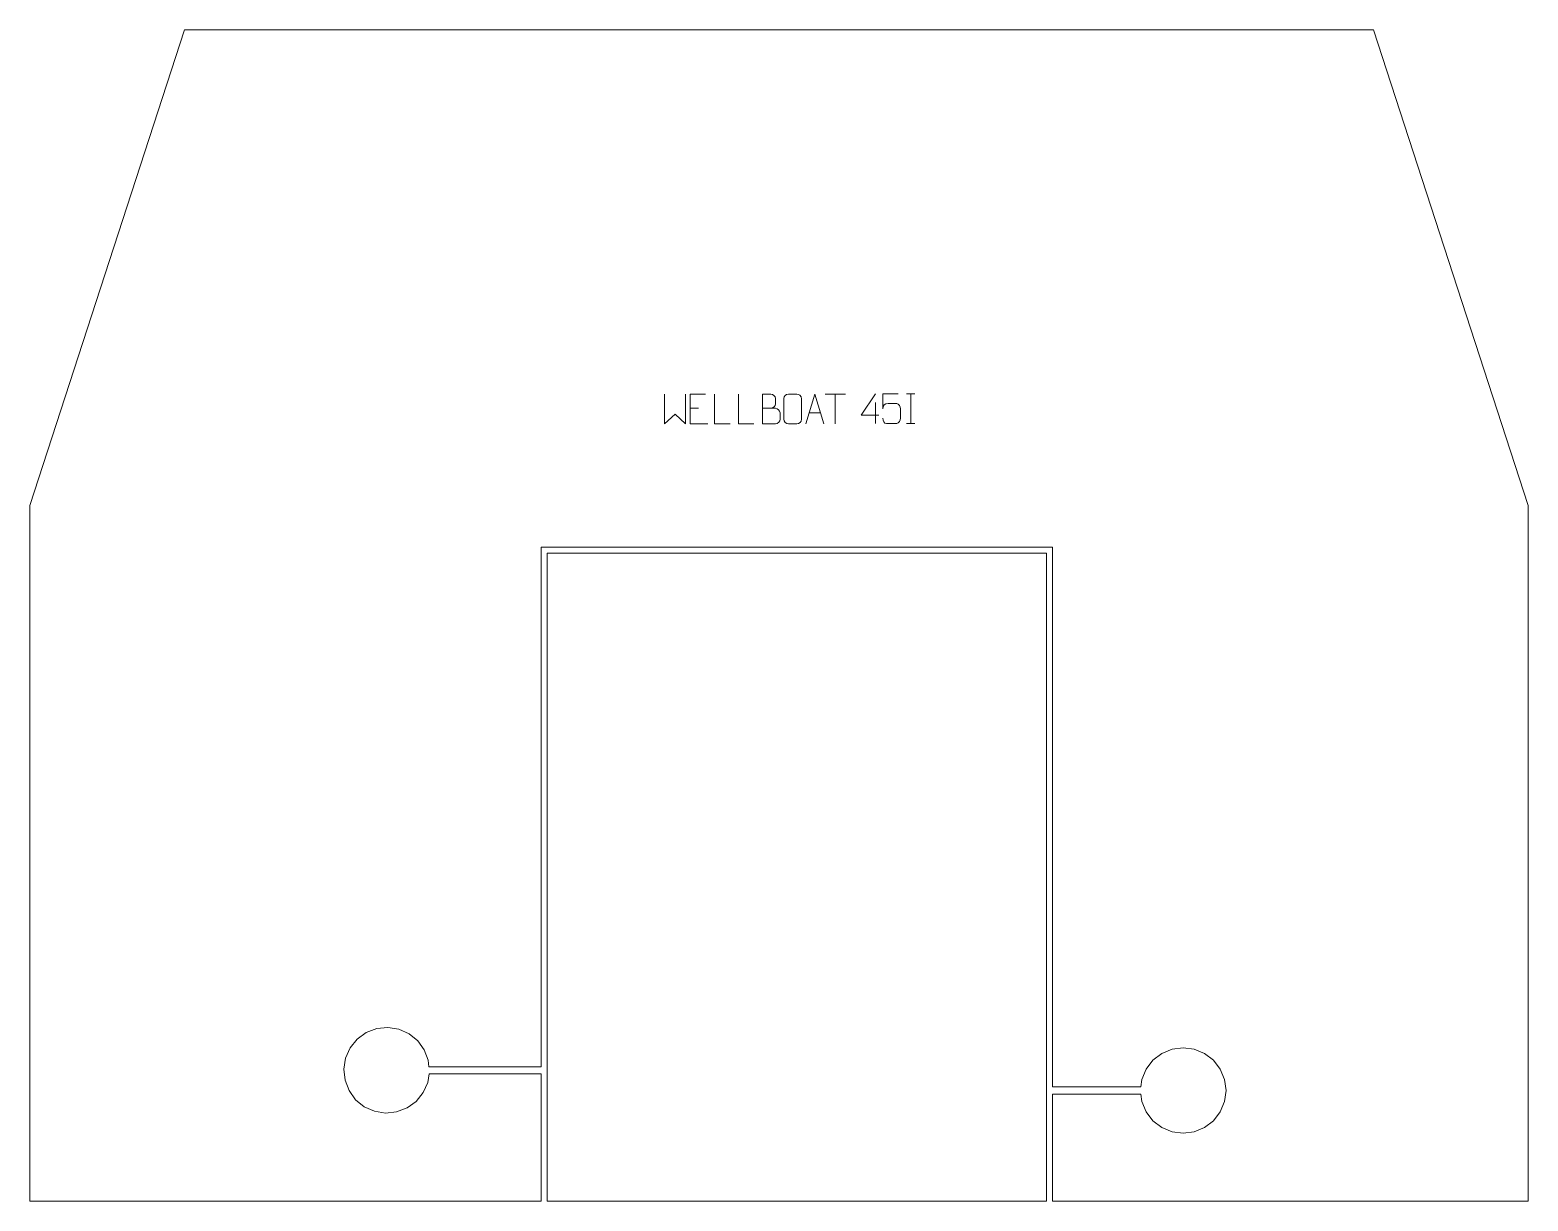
# Model space of a CAD drawing. Header units: millimetres. Extents: x -642 to 618, y 458 to 1443.
import ezdxf

# ---------------------------------------------------------------- set-up
doc = ezdxf.new("R2010")
doc.units = ezdxf.units.MM
doc.header["$MEASUREMENT"] = 0
doc.layers.add('layer 1', color=7, linetype='Continuous')

msp = doc.modelspace()

# ---------------------------------------------------------------- linework, layer by layer
at = {"layer": 'layer 1', "color": 242, "lineweight": 9}
for points, knots in [([(-212.1473, 458.2197), (-212.1473, 458.2197), (-642.1471, 458.2197), (-642.1471, 458.2197), (-642.1471, 458.2197), (-642.1471, 458.2197), (-642.1471, 1043.2188), (-642.1471, 1043.2188), (-642.1471, 1043.2188), (-642.1471, 1043.2188), (-512.1456, 1443.2184), (-512.1456, 1443.2184), (-512.1456, 1443.2184), (-512.1456, 1443.2184), (487.8534, 1443.2184), (487.8534, 1443.2184), (487.8534, 1443.2184), (487.8534, 1443.2184), (617.8534, 1043.2188), (617.8534, 1043.2188), (617.8534, 1043.2188), (617.8534, 1043.2188), (617.8534, 458.2197), (617.8534, 458.2197), (617.8534, 458.2197), (617.8534, 458.2197), (217.8538, 458.2197), (217.8538, 458.2197), (217.8538, 458.2197), (217.8538, 458.2197), (217.8538, 548.2183), (217.8538, 548.2183), (217.8538, 548.2183), (217.8538, 548.2183), (292.2485, 548.2183), (292.2485, 548.2183), (292.2485, 548.2183), (292.2485, 548.2183), (293.0802, 541.9018), (293.0802, 541.9018), (293.0802, 541.9018), (293.0802, 541.9018), (296.6756, 533.2185), (296.6756, 533.2185), (296.6756, 533.2185), (296.6756, 533.2185), (302.3967, 525.7628), (302.3967, 525.7628), (302.3967, 525.7628), (302.3967, 525.7628), (309.8533, 520.0421), (309.8533, 520.0421), (309.8533, 520.0421), (309.8533, 520.0421), (318.5352, 516.4448), (318.5352, 516.4448), (318.5352, 516.4448), (318.5352, 516.4448), (327.8531, 515.2187), (327.8531, 515.2187), (327.8531, 515.2187), (327.8531, 515.2187), (337.1711, 516.4448), (337.1711, 516.4448), (337.1711, 516.4448), (337.1711, 516.4448), (345.853, 520.0421), (345.853, 520.0421), (345.853, 520.0421), (345.853, 520.0421), (353.3082, 525.7628), (353.3082, 525.7628), (353.3082, 525.7628), (353.3082, 525.7628), (359.0307, 533.2185), (359.0307, 533.2185), (359.0307, 533.2185), (359.0307, 533.2185), (362.6261, 541.9018), (362.6261, 541.9018), (362.6261, 541.9018), (362.6261, 541.9018), (363.8528, 551.2197), (363.8528, 551.2197), (363.8528, 551.2197), (363.8528, 551.2197), (362.6261, 560.5357), (362.6261, 560.5357), (362.6261, 560.5357), (362.6261, 560.5357), (359.0307, 569.2195), (359.0307, 569.2195), (359.0307, 569.2195), (359.0307, 569.2195), (353.3082, 576.6747), (353.3082, 576.6747), (353.3082, 576.6747), (353.3082, 576.6747), (345.853, 582.3958), (345.853, 582.3958), (345.853, 582.3958), (345.853, 582.3958), (337.1711, 585.9926), (337.1711, 585.9926), (337.1711, 585.9926), (337.1711, 585.9926), (327.8531, 587.2193), (327.8531, 587.2193), (327.8531, 587.2193), (327.8531, 587.2193), (318.5352, 585.9926), (318.5352, 585.9926), (318.5352, 585.9926), (318.5352, 585.9926), (309.8533, 582.3958), (309.8533, 582.3958), (309.8533, 582.3958), (309.8533, 582.3958), (302.3967, 576.6747), (302.3967, 576.6747), (302.3967, 576.6747), (302.3967, 576.6747), (296.6756, 569.2195), (296.6756, 569.2195), (296.6756, 569.2195), (296.6756, 569.2195), (293.0802, 560.5357), (293.0802, 560.5357), (293.0802, 560.5357), (293.0802, 560.5357), (292.2485, 554.2192), (292.2485, 554.2192), (292.2485, 554.2192), (292.2485, 554.2192), (217.8538, 554.2192), (217.8538, 554.2192), (217.8538, 554.2192), (217.8538, 554.2192), (217.8538, 1008.2182), (217.8538, 1008.2182), (217.8538, 1008.2182), (217.8538, 1008.2182), (-212.1473, 1008.2182), (-212.1473, 1008.2182), (-212.1473, 1008.2182), (-212.1473, 1008.2182), (-212.1473, 571.2051), (-212.1473, 571.2051), (-212.1473, 571.2051), (-212.1473, 571.2051), (-306.5734, 571.2051), (-306.5734, 571.2051), (-306.5734, 571.2051), (-306.5734, 571.2051), (-307.1334, 576.5886), (-307.1334, 576.5886), (-307.1334, 576.5886), (-307.1334, 576.5886), (-310.4926, 585.3666), (-310.4926, 585.3666), (-310.4926, 585.3666), (-310.4926, 585.3666), (-316.009, 592.9739), (-316.009, 592.9739), (-316.009, 592.9739), (-316.009, 592.9739), (-323.3078, 598.8954), (-323.3078, 598.8954), (-323.3078, 598.8954), (-323.3078, 598.8954), (-331.8883, 602.727), (-331.8883, 602.727), (-331.8883, 602.727), (-331.8883, 602.727), (-341.1689, 604.2048), (-341.1689, 604.2048), (-341.1689, 604.2048), (-341.1689, 604.2048), (-350.5175, 603.2316), (-350.5175, 603.2316), (-350.5175, 603.2316), (-350.5175, 603.2316), (-359.2936, 599.8725), (-359.2936, 599.8725), (-359.2936, 599.8725), (-359.2936, 599.8725), (-366.9023, 594.3555), (-366.9023, 594.3555), (-366.9023, 594.3555), (-366.9023, 594.3555), (-372.8243, 587.0572), (-372.8243, 587.0572), (-372.8243, 587.0572), (-372.8243, 587.0572), (-376.654, 578.4767), (-376.654, 578.4767), (-376.654, 578.4767), (-376.654, 578.4767), (-378.1336, 569.1956), (-378.1336, 569.1956), (-378.1336, 569.1956), (-378.1336, 569.1956), (-377.1599, 559.8475), (-377.1599, 559.8475), (-377.1599, 559.8475), (-377.1599, 559.8475), (-373.8008, 551.0715), (-373.8008, 551.0715), (-373.8008, 551.0715), (-373.8008, 551.0715), (-368.2844, 543.4623), (-368.2844, 543.4623), (-368.2844, 543.4623), (-368.2844, 543.4623), (-360.9856, 537.5422), (-360.9856, 537.5422), (-360.9856, 537.5422), (-360.9856, 537.5422), (-352.4036, 533.711), (-352.4036, 533.711), (-352.4036, 533.711), (-352.4036, 533.711), (-343.1225, 532.2314), (-343.1225, 532.2314), (-343.1225, 532.2314), (-343.1225, 532.2314), (-333.7759, 533.2046), (-333.7759, 533.2046), (-333.7759, 533.2046), (-333.7759, 533.2046), (-324.9998, 536.5656), (-324.9998, 536.5656), (-324.9998, 536.5656), (-324.9998, 536.5656), (-317.3911, 542.0825), (-317.3911, 542.0825), (-317.3911, 542.0825), (-317.3911, 542.0825), (-311.4691, 549.379), (-311.4691, 549.379), (-311.4691, 549.379), (-311.4691, 549.379), (-307.6394, 557.9614), (-307.6394, 557.9614), (-307.6394, 557.9614), (-307.6394, 557.9614), (-306.484, 565.2057), (-306.484, 565.2057), (-306.484, 565.2057), (-306.484, 565.2057), (-212.1473, 565.2057), (-212.1473, 565.2057), (-212.1473, 565.2057), (-212.1473, 565.2057), (-212.1473, 458.2197), (-212.1473, 458.2197)], [0, 0, 0, 0, 0.015384615, 0.015384615, 0.015384615, 0.015384615, 0.030769231, 0.030769231, 0.030769231, 0.030769231, 0.046153846, 0.046153846, 0.046153846, 0.046153846, 0.061538462, 0.061538462, 0.061538462, 0.061538462, 0.076923077, 0.076923077, 0.076923077, 0.076923077, 0.092307692, 0.092307692, 0.092307692, 0.092307692, 0.107692308, 0.107692308, 0.107692308, 0.107692308, 0.123076923, 0.123076923, 0.123076923, 0.123076923, 0.138461538, 0.138461538, 0.138461538, 0.138461538, 0.153846154, 0.153846154, 0.153846154, 0.153846154, 0.169230769, 0.169230769, 0.169230769, 0.169230769, 0.184615385, 0.184615385, 0.184615385, 0.184615385, 0.2, 0.2, 0.2, 0.2, 0.215384615, 0.215384615, 0.215384615, 0.215384615, 0.230769231, 0.230769231, 0.230769231, 0.230769231, 0.246153846, 0.246153846, 0.246153846, 0.246153846, 0.261538462, 0.261538462, 0.261538462, 0.261538462, 0.276923077, 0.276923077, 0.276923077, 0.276923077, 0.292307692, 0.292307692, 0.292307692, 0.292307692, 0.307692308, 0.307692308, 0.307692308, 0.307692308, 0.323076923, 0.323076923, 0.323076923, 0.323076923, 0.338461538, 0.338461538, 0.338461538, 0.338461538, 0.353846154, 0.353846154, 0.353846154, 0.353846154, 0.369230769, 0.369230769, 0.369230769, 0.369230769, 0.384615385, 0.384615385, 0.384615385, 0.384615385, 0.4, 0.4, 0.4, 0.4, 0.415384615, 0.415384615, 0.415384615, 0.415384615, 0.430769231, 0.430769231, 0.430769231, 0.430769231, 0.446153846, 0.446153846, 0.446153846, 0.446153846, 0.461538462, 0.461538462, 0.461538462, 0.461538462, 0.476923077, 0.476923077, 0.476923077, 0.476923077, 0.492307692, 0.492307692, 0.492307692, 0.492307692, 0.507692308, 0.507692308, 0.507692308, 0.507692308, 0.523076923, 0.523076923, 0.523076923, 0.523076923, 0.538461538, 0.538461538, 0.538461538, 0.538461538, 0.553846154, 0.553846154, 0.553846154, 0.553846154, 0.569230769, 0.569230769, 0.569230769, 0.569230769, 0.584615385, 0.584615385, 0.584615385, 0.584615385, 0.6, 0.6, 0.6, 0.6, 0.615384615, 0.615384615, 0.615384615, 0.615384615, 0.630769231, 0.630769231, 0.630769231, 0.630769231, 0.646153846, 0.646153846, 0.646153846, 0.646153846, 0.661538462, 0.661538462, 0.661538462, 0.661538462, 0.676923077, 0.676923077, 0.676923077, 0.676923077, 0.692307692, 0.692307692, 0.692307692, 0.692307692, 0.707692308, 0.707692308, 0.707692308, 0.707692308, 0.723076923, 0.723076923, 0.723076923, 0.723076923, 0.738461538, 0.738461538, 0.738461538, 0.738461538, 0.753846154, 0.753846154, 0.753846154, 0.753846154, 0.769230769, 0.769230769, 0.769230769, 0.769230769, 0.784615385, 0.784615385, 0.784615385, 0.784615385, 0.8, 0.8, 0.8, 0.8, 0.815384615, 0.815384615, 0.815384615, 0.815384615, 0.830769231, 0.830769231, 0.830769231, 0.830769231, 0.846153846, 0.846153846, 0.846153846, 0.846153846, 0.861538462, 0.861538462, 0.861538462, 0.861538462, 0.876923077, 0.876923077, 0.876923077, 0.876923077, 0.892307692, 0.892307692, 0.892307692, 0.892307692, 0.907692308, 0.907692308, 0.907692308, 0.907692308, 0.923076923, 0.923076923, 0.923076923, 0.923076923, 0.938461538, 0.938461538, 0.938461538, 0.938461538, 0.953846154, 0.953846154, 0.953846154, 0.953846154, 0.969230769, 0.969230769, 0.969230769, 0.969230769, 1, 1, 1, 1]), ([(-207.1469, 458.2197), (-207.1469, 458.2197), (-207.1469, 1003.2192), (-207.1469, 1003.2192), (-207.1469, 1003.2192), (-207.1469, 1003.2192), (212.8534, 1003.2192), (212.8534, 1003.2192), (212.8534, 1003.2192), (212.8534, 1003.2192), (212.8534, 458.2197), (212.8534, 458.2197), (212.8534, 458.2197), (212.8534, 458.2197), (-207.1469, 458.2197), (-207.1469, 458.2197)], [0, 0, 0, 0, 0.2, 0.2, 0.2, 0.2, 0.4, 0.4, 0.4, 0.4, 0.6, 0.6, 0.6, 0.6, 1, 1, 1, 1])]:
    msp.add_open_spline(points, degree=3, knots=knots, dxfattribs=at)
at = {"layer": 'layer 1', "color": 250, "lineweight": 9}
for points, knots in [([(-108.3725, 1136.9652), (-108.3725, 1136.9652), (-108.3725, 1112.0072), (-108.3725, 1112.0072), (-108.3725, 1112.0072), (-108.3725, 1112.0072), (-99.5298, 1120.0719), (-99.5298, 1120.0719), (-99.5298, 1120.0719), (-99.5298, 1120.0719), (-90.6874, 1112.0078), (-90.6874, 1112.0078), (-90.6874, 1112.0078), (-90.6874, 1112.0078), (-90.6874, 1136.9652), (-90.6874, 1136.9652)], [0, 0, 0, 0, 0.2, 0.2, 0.2, 0.2, 0.4, 0.4, 0.4, 0.4, 0.6, 0.6, 0.6, 0.6, 1, 1, 1, 1]), ([(-74.089, 1136.963), (-74.089, 1136.963), (-86.9629, 1136.963), (-86.9629, 1136.963), (-86.9629, 1136.963), (-86.9629, 1136.963), (-86.9629, 1112.0094), (-86.9629, 1112.0094), (-86.9629, 1112.0094), (-86.9629, 1112.0094), (-72.0971, 1112.0094), (-72.0971, 1112.0094)], [0, 0, 0, 0, 0.25, 0.25, 0.25, 0.25, 0.5, 0.5, 0.5, 0.5, 1, 1, 1, 1]), ([(-53.3482, 1112.0019), (-53.3482, 1112.0019), (-66.2973, 1112.0019), (-66.2973, 1112.0019), (-66.2973, 1112.0019), (-66.2973, 1112.0019), (-66.2973, 1136.9555), (-66.2973, 1136.9555)], [0, 0, 0, 0, 0.333333333, 0.333333333, 0.333333333, 0.333333333, 1, 1, 1, 1]), ([(-33.3482, 1112.0019), (-33.3482, 1112.0019), (-46.2973, 1112.0019), (-46.2973, 1112.0019), (-46.2973, 1112.0019), (-46.2973, 1112.0019), (-46.2973, 1136.9555), (-46.2973, 1136.9555)], [0, 0, 0, 0, 0.333333333, 0.333333333, 0.333333333, 0.333333333, 1, 1, 1, 1]), ([(-26.0574, 1124.9741), (-22.4188, 1124.9745), (-18.8317, 1124.9745), (-15.1923, 1124.9741), (-15.1923, 1124.9741), (-13.2169, 1124.9568), (-11.2933, 1123.2207), (-11.2933, 1121.1711), (-11.2933, 1121.1711), (-11.2937, 1120.0425), (-11.2937, 1116.9931), (-11.2933, 1115.8642), (-11.2933, 1115.8642), (-11.2757, 1114.0063), (-12.8178, 1111.9924), (-15.1393, 1112.0093), (-15.1393, 1112.0093), (-18.7791, 1112.0097), (-22.4185, 1112.0097), (-26.0574, 1112.0093), (-26.0574, 1112.0093), (-26.0574, 1120.3276), (-26.0574, 1128.6454), (-26.0574, 1136.9629), (-26.0574, 1136.9629), (-23.6837, 1136.9629), (-21.3096, 1136.9629), (-18.9354, 1136.9629), (-18.9354, 1136.9629), (-17.2546, 1136.9805), (-15.1578, 1135.07), (-15.1401, 1133.1076), (-15.1401, 1133.1076), (-15.1405, 1131.0415), (-15.1405, 1130.8955), (-15.1401, 1128.829), (-15.1401, 1128.829), (-15.1228, 1126.7629), (-16.9773, 1124.9568), (-18.9873, 1124.9741)], [0, 0, 0, 0, 0.090909091, 0.090909091, 0.090909091, 0.090909091, 0.181818182, 0.181818182, 0.181818182, 0.181818182, 0.272727273, 0.272727273, 0.272727273, 0.272727273, 0.363636364, 0.363636364, 0.363636364, 0.363636364, 0.454545455, 0.454545455, 0.454545455, 0.454545455, 0.545454545, 0.545454545, 0.545454545, 0.545454545, 0.636363636, 0.636363636, 0.636363636, 0.636363636, 0.727272727, 0.727272727, 0.727272727, 0.727272727, 0.818181818, 0.818181818, 0.818181818, 0.818181818, 1, 1, 1, 1]), ([(-4.1964, 1136.955), (-1.8707, 1136.955), (0.4554, 1136.955), (2.7815, 1136.955), (2.7815, 1136.955), (4.7281, 1136.9906), (6.7195, 1135.499), (6.7462, 1133.0614), (6.7462, 1133.0614), (6.7458, 1127.3145), (6.7458, 1121.5672), (6.7462, 1115.8195), (6.7462, 1115.8195), (6.6064, 1113.4961), (4.9292, 1112.0165), (2.7815, 1112.0057), (2.7815, 1112.0057), (0.4496, 1112.0061), (-1.8823, 1112.0061), (-4.2138, 1112.0057), (-4.2138, 1112.0057), (-6.1388, 1111.9003), (-8.1109, 1113.7848), (-8.0997, 1115.8021), (-8.0997, 1115.8021), (-8.0994, 1121.5722), (-8.0994, 1127.3419), (-8.0997, 1133.1112), (-8.0997, 1133.1112), (-8.0955, 1135.2493), (-6.3488, 1136.9685), (-4.1964, 1136.955)], [0, 0, 0, 0, 0.111111111, 0.111111111, 0.111111111, 0.111111111, 0.222222222, 0.222222222, 0.222222222, 0.222222222, 0.333333333, 0.333333333, 0.333333333, 0.333333333, 0.444444444, 0.444444444, 0.444444444, 0.444444444, 0.555555556, 0.555555556, 0.555555556, 0.555555556, 0.666666667, 0.666666667, 0.666666667, 0.666666667, 0.777777778, 0.777777778, 0.777777778, 0.777777778, 1, 1, 1, 1]), ([(10.5222, 1112.0093), (10.5222, 1112.0093), (17.8932, 1136.9628), (17.8932, 1136.9628), (17.8932, 1136.9628), (17.8932, 1136.9628), (25.4631, 1112.0093), (25.4631, 1112.0093)], [0, 0, 0, 0, 0.333333333, 0.333333333, 0.333333333, 0.333333333, 1, 1, 1, 1]), ([(71.8898, 1119.1689), (71.8898, 1119.1689), (57.0681, 1119.1689), (57.0681, 1119.1689), (57.0681, 1119.1689), (57.0681, 1119.1689), (68.9457, 1137.2394), (68.9457, 1137.2394)], [0, 0, 0, 0, 0.333333333, 0.333333333, 0.333333333, 0.333333333, 1, 1, 1, 1]), ([(88.0075, 1137.1714), (88.0075, 1137.1714), (75.1558, 1137.1714), (75.1558, 1137.1714), (75.1558, 1137.1714), (75.1561, 1132.9408), (75.1561, 1128.7099), (75.1558, 1124.4787), (75.1558, 1124.4787), (75.1555, 1127.7888), (76.7865, 1128.8606), (79.5985, 1128.9211), (79.5985, 1128.9211), (82.0381, 1128.9214), (84.4776, 1128.9214), (86.9168, 1128.9211), (86.9168, 1128.9211), (88.5666, 1128.9279), (90.0415, 1126.5474), (90.07, 1124.4787), (90.07, 1124.4787), (90.0697, 1121.8914), (90.0697, 1119.3038), (90.07, 1116.7161), (90.07, 1116.7161), (90.1162, 1114.7567), (88.6168, 1112.3204), (86.9909, 1112.2619), (86.9909, 1112.2619), (85.0344, 1112.2622), (80.1394, 1112.2622), (78.1824, 1112.2619), (78.1824, 1112.2619), (76.3369, 1112.2531), (75.2298, 1114.2179), (75.209, 1116.769)], [0, 0, 0, 0, 0.1, 0.1, 0.1, 0.1, 0.2, 0.2, 0.2, 0.2, 0.3, 0.3, 0.3, 0.3, 0.4, 0.4, 0.4, 0.4, 0.5, 0.5, 0.5, 0.5, 0.6, 0.6, 0.6, 0.6, 0.7, 0.7, 0.7, 0.7, 0.8, 0.8, 0.8, 0.8, 1, 1, 1, 1])]:
    msp.add_open_spline(points, degree=3, knots=knots, dxfattribs=at)
for points in [[(26.6622, 1136.932), (26.6622, 1136.932), (43.6494, 1136.932), (43.6494, 1136.932)], [(35.156, 1112.002), (35.156, 1112.002), (35.156, 1136.9555), (35.156, 1136.9555)], [(95.0293, 1137.1934), (95.0293, 1137.1934), (102.1974, 1137.1934), (102.1974, 1137.1934)], [(98.6133, 1137.1934), (98.6133, 1137.1934), (98.6133, 1112.2399), (98.6133, 1112.2399)], [(-86.9629, 1125.0833), (-86.9629, 1125.0833), (-79.7948, 1125.0833), (-79.7948, 1125.0833)], [(68.9457, 1129.93), (68.9457, 1129.93), (68.9457, 1112.2653), (68.9457, 1112.2653)], [(13.2448, 1121.2587), (13.2448, 1121.2587), (22.7405, 1121.2587), (22.7405, 1121.2587)], [(95.0293, 1112.2399), (95.0293, 1112.2399), (102.1974, 1112.2399), (102.1974, 1112.2399)]]:
    msp.add_open_spline(points, degree=3, dxfattribs=at)

doc.saveas('drawing.dxf')
